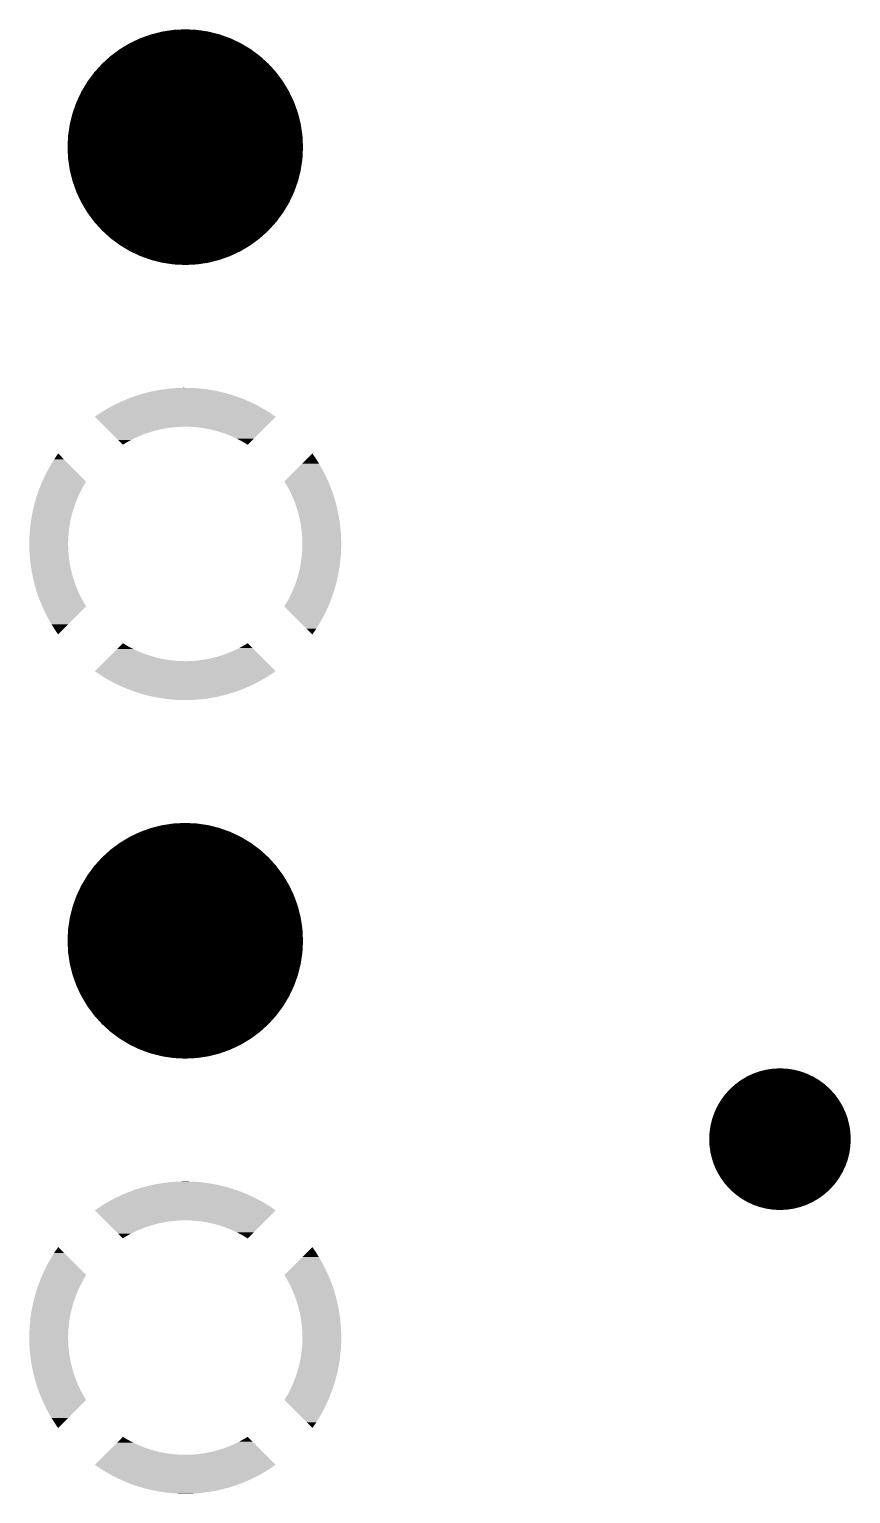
# Model space of a CAD drawing. Extents: x 295 to 953, y 10 to 290.
# Drawn here: x 563.86 to 569.12, y 170.93 to 180.31 of the extents above; entities that cross this region are included whole.
import ezdxf

# ---------------------------------------------------------------- set-up
doc = ezdxf.new("R2010")
doc.units = 0
doc.header["$LTSCALE"] = 5
doc.header["$MEASUREMENT"] = 0
doc.layers.get('0').update_dxf_attribs({"linetype": 'CONTINUOUS', "lineweight": 25})

msp = doc.modelspace()

# ---------------------------------------------------------------- linework, layer by layer
for points, const_width in [([(564.4825, 179.5533, 1), (565.2369, 179.5533, 1)], 0.7544), ([(564.4825, 174.4733, 1), (565.2369, 174.4733, 1)], 0.7544), ([(568.443, 173.2033, 1), (568.8964, 173.2033, 1)], 0.4534)]:
    msp.add_lwpolyline(points, format="xyb", close=True, dxfattribs=dict(const_width=const_width))
for points in [[(564.7567, 178.0075), (564.7858, 178.0098), (564.9603, 178.0075), (564.9367, 178.0098)], [(564.7858, 178.0098), (564.8016, 178.0111), (564.9367, 178.0098), (564.9133, 178.0111)], [(564.8016, 178.0111), (564.8347, 178.0123), (564.9133, 178.0111), (564.8917, 178.0123)], [(564.8347, 178.0123), (564.8466, 178.0127), (564.8917, 178.0123), (564.8466, 178.0127)], [(564.4124, 177.9071), (564.4365, 177.9185), (565.3064, 177.9071), (565.2834, 177.9185)], [(564.4365, 177.9185), (564.4531, 177.9264), (565.2834, 177.9185), (565.2656, 177.9264)], [(564.4531, 177.9264), (564.4778, 177.9367), (565.2656, 177.9264), (565.2422, 177.9367)], [(564.4778, 177.9367), (564.4947, 177.9438), (565.2422, 177.9367), (565.224, 177.9438)], [(564.4947, 177.9438), (564.5199, 177.953), (565.224, 177.9438), (565.2002, 177.953)], [(564.5199, 177.953), (564.537, 177.9593), (565.2002, 177.953), (565.1816, 177.9593)], [(564.537, 177.9593), (564.5627, 177.9674), (565.1816, 177.9593), (565.1575, 177.9674)], [(564.5627, 177.9674), (564.58, 177.9729), (565.1575, 177.9674), (565.1385, 177.9729)], [(564.58, 177.9729), (564.6062, 177.9799), (565.1385, 177.9729), (565.1142, 177.9799)], [(564.6062, 177.9799), (564.6235, 177.9845), (565.1142, 177.9799), (565.0948, 177.9845)], [(564.6235, 177.9845), (564.6502, 177.9903), (565.0948, 177.9845), (565.0703, 177.9903)], [(564.6502, 177.9903), (564.6675, 177.9941), (565.0703, 177.9903), (565.0505, 177.9941)], [(564.6675, 177.9941), (564.6947, 177.9988), (565.0505, 177.9941), (565.0261, 177.9988)], [(564.6947, 177.9988), (564.7119, 178.0018), (565.0261, 177.9988), (565.0057, 178.0018)], [(564.7119, 178.0018), (564.7399, 178.0053), (565.0057, 178.0018), (564.9815, 178.0053)], [(564.7399, 178.0053), (564.7567, 178.0075), (564.9815, 178.0053), (564.9603, 178.0075)], [(564.2805, 177.8278), (564.2959, 177.8386), (565.4389, 177.8278), (565.423, 177.8386)], [(564.3445, 177.7638), (564.2805, 177.8278), (565.3749, 177.7638), (565.4389, 177.8278)], [(564.2959, 177.8386), (564.3182, 177.8531), (565.423, 177.8386), (565.4016, 177.8531)], [(564.3182, 177.8531), (564.3337, 177.8632), (565.4016, 177.8531), (565.3852, 177.8632)], [(564.3337, 177.8632), (564.3566, 177.8767), (565.3852, 177.8632), (565.3632, 177.8767)], [(564.3566, 177.8767), (564.3726, 177.886), (565.3632, 177.8767), (565.3463, 177.886)], [(564.3726, 177.886), (564.3961, 177.8985), (565.3463, 177.886), (565.3238, 177.8985)], [(564.3961, 177.8985), (564.4124, 177.9071), (565.3238, 177.8985), (565.3064, 177.9071)], [(564.3459, 177.7624), (564.3445, 177.7638), (564.8128, 177.7624), (564.8518, 177.7638)], [(564.3493, 177.759), (564.3459, 177.7624), (564.7739, 177.759), (564.8128, 177.7624)], [(564.3548, 177.7535), (564.3493, 177.759), (564.7352, 177.7535), (564.7739, 177.759)], [(564.3623, 177.746), (564.3548, 177.7535), (564.6969, 177.746), (564.7352, 177.7535)], [(564.3717, 177.7365), (564.3623, 177.746), (564.659, 177.7365), (564.6969, 177.746)], [(564.3831, 177.7251), (564.3717, 177.7365), (564.6217, 177.7251), (564.659, 177.7365)], [(564.8909, 177.7632), (564.8518, 177.7638), (565.3743, 177.7632), (565.3749, 177.7638)], [(564.9298, 177.7606), (564.8909, 177.7632), (565.3717, 177.7606), (565.3743, 177.7632)], [(564.9686, 177.7559), (564.9298, 177.7606), (565.367, 177.7559), (565.3717, 177.7606)], [(565.0071, 177.7493), (564.9686, 177.7559), (565.3604, 177.7493), (565.367, 177.7559)], [(565.0452, 177.7406), (565.0071, 177.7493), (565.3517, 177.7406), (565.3604, 177.7493)], [(565.0827, 177.73), (565.0452, 177.7406), (565.3411, 177.73), (565.3517, 177.7406)], [(565.1197, 177.7174), (565.0827, 177.73), (565.3285, 177.7174), (565.3411, 177.73)], [(564.3965, 177.7118), (564.3831, 177.7251), (564.585, 177.7118), (564.6217, 177.7251)], [(564.4117, 177.6966), (564.3965, 177.7118), (564.549, 177.6966), (564.585, 177.7118)], [(564.4288, 177.6795), (564.4117, 177.6966), (564.5139, 177.6795), (564.549, 177.6966)], [(564.4477, 177.6606), (564.4288, 177.6795), (564.4797, 177.6606), (564.5139, 177.6795)], [(564.4598, 177.6485), (564.4477, 177.6606), (564.4598, 177.6485), (564.4797, 177.6606)], [(565.156, 177.7029), (565.1197, 177.7174), (565.314, 177.7029), (565.3285, 177.7174)], [(565.1914, 177.6866), (565.156, 177.7029), (565.2977, 177.6866), (565.314, 177.7029)], [(565.226, 177.6684), (565.1914, 177.6866), (565.2795, 177.6684), (565.2977, 177.6866)], [(565.2596, 177.6485), (565.226, 177.6684), (565.2596, 177.6485), (565.2795, 177.6684)], [(563.9963, 177.5168), (564.0199, 177.5552), (564.1209, 177.5168), (564.0825, 177.5552)], [(564.0199, 177.5552), (564.0452, 177.5925), (564.0825, 177.5552), (564.0452, 177.5925)], [(565.6098, 177.5281), (565.6479, 177.5662), (565.7164, 177.5281), (565.6923, 177.5662)], [(565.6479, 177.5662), (565.6742, 177.5925), (565.6923, 177.5662), (565.6742, 177.5925)], [(563.9545, 177.437), (563.9745, 177.4774), (564.2007, 177.437), (564.1603, 177.4774)], [(563.9745, 177.4774), (563.9963, 177.5168), (564.1603, 177.4774), (564.1209, 177.5168)], [(565.4949, 177.4132), (565.5305, 177.4489), (565.7756, 177.4132), (565.7593, 177.4489)], [(565.5305, 177.4489), (565.5706, 177.489), (565.7593, 177.4489), (565.7387, 177.489)], [(565.5706, 177.489), (565.6098, 177.5281), (565.7387, 177.489), (565.7164, 177.5281)], [(563.917, 177.345), (563.92, 177.3538), (564.1864, 177.345), (564.191, 177.3538)], [(563.92, 177.3538), (563.93, 177.3796), (564.191, 177.3538), (564.2046, 177.3796)], [(563.93, 177.3796), (563.9363, 177.3958), (564.2046, 177.3796), (564.2142, 177.3958)], [(563.9363, 177.3958), (563.944, 177.4132), (564.2142, 177.3958), (564.2245, 177.4132)], [(563.944, 177.4132), (563.9545, 177.437), (564.2245, 177.4132), (564.2007, 177.437)], [(565.4981, 177.4079), (565.4949, 177.4132), (565.778, 177.4079), (565.7756, 177.4132)], [(565.5109, 177.3865), (565.4981, 177.4079), (565.7866, 177.3865), (565.778, 177.4079)], [(565.5219, 177.3661), (565.5109, 177.3865), (565.7949, 177.3661), (565.7866, 177.3865)], [(565.5295, 177.3521), (565.5219, 177.3661), (565.7998, 177.3521), (565.7949, 177.3661)], [(565.543, 177.3236), (565.5295, 177.3521), (565.8098, 177.3236), (565.7998, 177.3521)], [(563.8856, 177.2363), (563.8931, 177.2678), (564.143, 177.2363), (564.1537, 177.2678)], [(563.8931, 177.2678), (563.8947, 177.2733), (564.1537, 177.2678), (564.1556, 177.2733)], [(563.8947, 177.2733), (563.9052, 177.3096), (564.1556, 177.2733), (564.1701, 177.3096)], [(563.9052, 177.3096), (563.9056, 177.3111), (564.1701, 177.3096), (564.1708, 177.3111)], [(563.9056, 177.3111), (563.917, 177.345), (564.1708, 177.3111), (564.1864, 177.345)], [(565.5462, 177.3168), (565.543, 177.3236), (565.8119, 177.3168), (565.8098, 177.3236)], [(565.561, 177.2807), (565.5462, 177.3168), (565.8228, 177.2807), (565.8119, 177.3168)], [(565.5611, 177.2804), (565.561, 177.2807), (565.8228, 177.2804), (565.8228, 177.2807)], [(565.574, 177.2438), (565.5611, 177.2804), (565.8321, 177.2438), (565.8228, 177.2804)], [(563.8714, 177.1607), (563.8742, 177.1797), (564.1237, 177.1607), (564.1281, 177.1797)], [(563.8742, 177.1797), (563.8778, 177.1988), (564.1281, 177.1797), (564.1324, 177.1988)], [(563.8778, 177.1988), (563.8827, 177.224), (564.1324, 177.1988), (564.1395, 177.224)], [(563.8827, 177.224), (563.8856, 177.2363), (564.1395, 177.224), (564.143, 177.2363)], [(565.5761, 177.2367), (565.574, 177.2438), (565.8339, 177.2367), (565.8321, 177.2438)], [(565.585, 177.2064), (565.5761, 177.2367), (565.8401, 177.2064), (565.8339, 177.2367)], [(565.5883, 177.1926), (565.585, 177.2064), (565.843, 177.1926), (565.8401, 177.2064)], [(565.5941, 177.1684), (565.5883, 177.1926), (565.8468, 177.1684), (565.843, 177.1926)], [(565.5978, 177.1481), (565.5941, 177.1684), (565.8501, 177.1481), (565.8468, 177.1684)], [(563.8607, 177.0453), (563.8628, 177.0834), (564.1098, 177.0453), (564.1124, 177.0834)], [(563.8628, 177.0834), (563.8632, 177.0903), (564.1124, 177.0834), (564.1132, 177.0903)], [(563.8632, 177.0903), (563.8664, 177.1222), (564.1132, 177.0903), (564.1171, 177.1222)], [(563.8664, 177.1222), (563.8677, 177.1351), (564.1171, 177.1222), (564.1193, 177.1351)], [(563.8677, 177.1351), (563.8714, 177.1607), (564.1193, 177.1351), (564.1237, 177.1607)], [(565.6011, 177.13), (565.5978, 177.1481), (565.8521, 177.13), (565.8501, 177.1481)], [(565.6046, 177.1033), (565.6011, 177.13), (565.8551, 177.1033), (565.8521, 177.13)], [(565.6062, 177.0913), (565.6046, 177.1033), (565.8559, 177.0913), (565.8551, 177.1033)], [(565.6088, 177.0584), (565.6062, 177.0913), (565.8582, 177.0584), (565.8559, 177.0913)], [(563.8602, 177.0133), (563.8607, 177.0445), (564.1091, 177.0133), (564.1098, 177.0445)], [(563.8611, 176.9743), (563.8602, 177.0133), (564.1101, 176.9743), (564.1091, 177.0133)], [(563.8607, 177.0445), (563.8607, 177.0453), (564.1098, 177.0445), (564.1098, 177.0453)], [(565.607, 176.9432), (565.6096, 176.9813), (565.8566, 176.9432), (565.8587, 176.9813)], [(565.6092, 177.0523), (565.6088, 177.0584), (565.8583, 177.0523), (565.8582, 177.0584)], [(565.6103, 177.0133), (565.6092, 177.0523), (565.8592, 177.0133), (565.8583, 177.0523)], [(565.6096, 176.9821), (565.6103, 177.0133), (565.8587, 176.9821), (565.8592, 177.0133)], [(565.6096, 176.9813), (565.6096, 176.9821), (565.8587, 176.9813), (565.8587, 176.9821)], [(563.8612, 176.9683), (563.8611, 176.9743), (564.1106, 176.9683), (564.1101, 176.9743)], [(563.8635, 176.9353), (563.8612, 176.9683), (564.1132, 176.9353), (564.1106, 176.9683)], [(563.8643, 176.9233), (563.8635, 176.9353), (564.1148, 176.9233), (564.1132, 176.9353)], [(563.8673, 176.8966), (563.8643, 176.9233), (564.1183, 176.8966), (564.1148, 176.9233)], [(563.8693, 176.8785), (563.8673, 176.8966), (564.1216, 176.8785), (564.1183, 176.8966)], [(565.5956, 176.8659), (565.6001, 176.8915), (565.848, 176.8659), (565.8517, 176.8915)], [(565.6001, 176.8915), (565.6023, 176.9044), (565.8517, 176.8915), (565.853, 176.9044)], [(565.6023, 176.9044), (565.6062, 176.9363), (565.853, 176.9044), (565.8562, 176.9363)], [(565.6062, 176.9363), (565.607, 176.9432), (565.8562, 176.9363), (565.8566, 176.9432)], [(563.8726, 176.8582), (563.8693, 176.8785), (564.1253, 176.8582), (564.1216, 176.8785)], [(563.8764, 176.834), (563.8726, 176.8582), (564.1311, 176.834), (564.1253, 176.8582)], [(563.8793, 176.8202), (563.8764, 176.834), (564.1344, 176.8202), (564.1311, 176.834)], [(563.8855, 176.7899), (563.8793, 176.8202), (564.1433, 176.7899), (564.1344, 176.8202)], [(563.8873, 176.7828), (563.8855, 176.7899), (564.1454, 176.7828), (564.1433, 176.7899)], [(565.5657, 176.7588), (565.5764, 176.7903), (565.8262, 176.7588), (565.8338, 176.7903)], [(565.5764, 176.7903), (565.5799, 176.8026), (565.8338, 176.7903), (565.8367, 176.8026)], [(565.5799, 176.8026), (565.587, 176.8278), (565.8367, 176.8026), (565.8416, 176.8278)], [(565.587, 176.8278), (565.5913, 176.8469), (565.8416, 176.8278), (565.8452, 176.8469)], [(565.5913, 176.8469), (565.5956, 176.8659), (565.8452, 176.8469), (565.848, 176.8659)], [(563.8966, 176.7462), (563.8873, 176.7828), (564.1583, 176.7462), (564.1454, 176.7828)], [(563.8966, 176.7459), (563.8966, 176.7462), (564.1584, 176.7459), (564.1583, 176.7462)], [(563.9075, 176.7098), (563.8966, 176.7459), (564.1732, 176.7098), (564.1584, 176.7459)], [(563.9096, 176.703), (563.9075, 176.7098), (564.1764, 176.703), (564.1732, 176.7098)], [(563.9196, 176.6745), (563.9096, 176.703), (564.1899, 176.6745), (564.1764, 176.703)], [(565.533, 176.6816), (565.5486, 176.7155), (565.8023, 176.6816), (565.8138, 176.7155)], [(565.5486, 176.7155), (565.5493, 176.717), (565.8138, 176.7155), (565.8142, 176.717)], [(565.5493, 176.717), (565.5638, 176.7533), (565.8142, 176.717), (565.8247, 176.7533)], [(565.5638, 176.7533), (565.5657, 176.7588), (565.8247, 176.7533), (565.8262, 176.7588)], [(563.9245, 176.6605), (563.9196, 176.6745), (564.1975, 176.6605), (564.1899, 176.6745)], [(563.9328, 176.6401), (563.9245, 176.6605), (564.2085, 176.6401), (564.1975, 176.6605)], [(563.9414, 176.6187), (563.9328, 176.6401), (564.2213, 176.6187), (564.2085, 176.6401)], [(563.9438, 176.6134), (563.9414, 176.6187), (564.2245, 176.6134), (564.2213, 176.6187)], [(563.9601, 176.5777), (563.9438, 176.6134), (564.1889, 176.5777), (564.2245, 176.6134)], [(565.4949, 176.6134), (565.5052, 176.6308), (565.7754, 176.6134), (565.7831, 176.6308)], [(565.5187, 176.5896), (565.4949, 176.6134), (565.7649, 176.5896), (565.7754, 176.6134)], [(565.5052, 176.6308), (565.5148, 176.647), (565.7831, 176.6308), (565.7894, 176.647)], [(565.5148, 176.647), (565.5284, 176.6728), (565.7894, 176.647), (565.7994, 176.6728)], [(565.5284, 176.6728), (565.533, 176.6816), (565.7994, 176.6728), (565.8023, 176.6816)], [(563.9806, 176.5376), (563.9601, 176.5777), (564.1488, 176.5376), (564.1889, 176.5777)], [(564.003, 176.4985), (563.9806, 176.5376), (564.1096, 176.4985), (564.1488, 176.5376)], [(565.5591, 176.5492), (565.5187, 176.5896), (565.7449, 176.5492), (565.7649, 176.5896)], [(565.5985, 176.5098), (565.5591, 176.5492), (565.7231, 176.5098), (565.7449, 176.5492)], [(565.6369, 176.4714), (565.5985, 176.5098), (565.6995, 176.4714), (565.7231, 176.5098)], [(564.0271, 176.4604), (564.003, 176.4985), (564.0715, 176.4604), (564.1096, 176.4985)], [(564.0452, 176.4341), (564.0271, 176.4604), (564.0452, 176.4341), (564.0715, 176.4604)], [(565.6742, 176.4341), (565.6369, 176.4714), (565.6742, 176.4341), (565.6995, 176.4714)], [(564.3909, 176.3092), (564.4054, 176.3237), (564.5997, 176.3092), (564.5634, 176.3237)], [(564.4054, 176.3237), (564.4217, 176.34), (564.5634, 176.3237), (564.5279, 176.34)], [(564.4217, 176.34), (564.4399, 176.3582), (564.5279, 176.34), (564.4934, 176.3582)], [(564.4399, 176.3582), (564.4598, 176.3781), (564.4934, 176.3582), (564.4598, 176.3781)], [(565.1344, 176.3148), (565.1704, 176.33), (565.3229, 176.3148), (565.3077, 176.33)], [(565.1704, 176.33), (565.2055, 176.3471), (565.3077, 176.33), (565.2906, 176.3471)], [(565.2055, 176.3471), (565.2397, 176.366), (565.2906, 176.3471), (565.2717, 176.366)], [(565.2397, 176.366), (565.2596, 176.3781), (565.2717, 176.366), (565.2596, 176.3781)], [(564.2804, 176.1988), (564.3444, 176.2628), (565.4389, 176.1988), (565.3749, 176.2628)], [(564.3444, 176.2628), (564.3451, 176.2634), (564.8676, 176.2628), (564.8285, 176.2634)], [(564.3451, 176.2634), (564.3477, 176.266), (564.8285, 176.2634), (564.7896, 176.266)], [(564.3477, 176.266), (564.3524, 176.2707), (564.7896, 176.266), (564.7508, 176.2707)], [(564.3524, 176.2707), (564.359, 176.2773), (564.7508, 176.2707), (564.7123, 176.2773)], [(564.359, 176.2773), (564.3677, 176.286), (564.7123, 176.2773), (564.6742, 176.286)], [(564.3677, 176.286), (564.3783, 176.2966), (564.6742, 176.286), (564.6367, 176.2966)], [(564.3783, 176.2966), (564.3909, 176.3092), (564.6367, 176.2966), (564.5997, 176.3092)], [(564.8676, 176.2628), (564.9066, 176.2642), (565.3749, 176.2628), (565.3735, 176.2642)], [(564.9066, 176.2642), (564.9455, 176.2677), (565.3735, 176.2642), (565.3701, 176.2677)], [(564.9455, 176.2677), (564.9841, 176.2731), (565.3701, 176.2677), (565.3646, 176.2731)], [(564.9841, 176.2731), (565.0225, 176.2806), (565.3646, 176.2731), (565.3571, 176.2806)], [(565.0225, 176.2806), (565.0604, 176.2901), (565.3571, 176.2806), (565.3477, 176.2901)], [(565.0604, 176.2901), (565.0977, 176.3015), (565.3477, 176.2901), (565.3362, 176.3015)], [(565.0977, 176.3015), (565.1344, 176.3148), (565.3362, 176.3015), (565.3229, 176.3148)], [(564.2964, 176.188), (564.2804, 176.1988), (565.4234, 176.188), (565.4389, 176.1988)], [(564.3178, 176.1735), (564.2964, 176.188), (565.4012, 176.1735), (565.4234, 176.188)], [(564.3342, 176.1634), (564.3178, 176.1735), (565.3857, 176.1634), (565.4012, 176.1735)], [(564.3562, 176.1499), (564.3342, 176.1634), (565.3627, 176.1499), (565.3857, 176.1634)], [(564.3731, 176.1406), (564.3562, 176.1499), (565.3468, 176.1406), (565.3627, 176.1499)], [(564.3956, 176.1281), (564.3731, 176.1406), (565.3233, 176.1281), (565.3468, 176.1406)], [(564.413, 176.1195), (564.3956, 176.1281), (565.307, 176.1195), (565.3233, 176.1281)], [(564.436, 176.1081), (564.413, 176.1195), (565.2829, 176.1081), (565.307, 176.1195)], [(564.4538, 176.1002), (564.436, 176.1081), (565.2663, 176.1002), (565.2829, 176.1081)], [(564.4772, 176.0899), (564.4538, 176.1002), (565.2416, 176.0899), (565.2663, 176.1002)], [(564.4954, 176.0828), (564.4772, 176.0899), (565.2247, 176.0828), (565.2416, 176.0899)], [(564.5192, 176.0736), (564.4954, 176.0828), (565.1995, 176.0736), (565.2247, 176.0828)], [(564.5378, 176.0673), (564.5192, 176.0736), (565.1824, 176.0673), (565.1995, 176.0736)], [(564.5619, 176.0592), (564.5378, 176.0673), (565.1567, 176.0592), (565.1824, 176.0673)], [(564.5809, 176.0537), (564.5619, 176.0592), (565.1394, 176.0537), (565.1567, 176.0592)], [(564.6052, 176.0468), (564.5809, 176.0537), (565.1132, 176.0468), (565.1394, 176.0537)], [(564.6246, 176.0421), (564.6052, 176.0468), (565.0959, 176.0421), (565.1132, 176.0468)], [(564.649, 176.0363), (564.6246, 176.0421), (565.0692, 176.0363), (565.0959, 176.0421)], [(564.6689, 176.0325), (564.649, 176.0363), (565.0518, 176.0325), (565.0692, 176.0363)], [(564.6933, 176.0278), (564.6689, 176.0325), (565.0246, 176.0278), (565.0518, 176.0325)], [(564.7137, 176.0248), (564.6933, 176.0278), (565.0074, 176.0248), (565.0246, 176.0278)], [(564.7379, 176.0213), (564.7137, 176.0248), (564.9795, 176.0213), (565.0074, 176.0248)], [(564.7591, 176.0191), (564.7379, 176.0213), (564.9627, 176.0191), (564.9795, 176.0213)], [(564.7827, 176.0168), (564.7591, 176.0191), (564.9336, 176.0168), (564.9627, 176.0191)], [(564.8061, 176.0155), (564.7827, 176.0168), (564.9178, 176.0155), (564.9336, 176.0168)], [(564.8277, 176.0143), (564.8061, 176.0155), (564.8847, 176.0143), (564.9178, 176.0155)], [(564.8728, 176.0139), (564.8277, 176.0143), (564.8728, 176.0139), (564.8847, 176.0143)], [(564.4531, 172.8464), (564.4778, 172.8567), (565.2656, 172.8464), (565.2422, 172.8567)], [(564.4778, 172.8567), (564.4947, 172.8638), (565.2422, 172.8567), (565.224, 172.8638)], [(564.4947, 172.8638), (564.5199, 172.873), (565.224, 172.8638), (565.2002, 172.873)], [(564.5199, 172.873), (564.537, 172.8793), (565.2002, 172.873), (565.1816, 172.8793)], [(564.537, 172.8793), (564.5627, 172.8874), (565.1816, 172.8793), (565.1575, 172.8874)], [(564.5627, 172.8874), (564.58, 172.8929), (565.1575, 172.8874), (565.1385, 172.8929)], [(564.58, 172.8929), (564.6062, 172.8999), (565.1385, 172.8929), (565.1142, 172.8999)], [(564.6062, 172.8999), (564.6235, 172.9045), (565.1142, 172.8999), (565.0948, 172.9045)], [(564.6235, 172.9045), (564.6502, 172.9103), (565.0948, 172.9045), (565.0703, 172.9103)], [(564.6502, 172.9103), (564.6675, 172.9141), (565.0703, 172.9103), (565.0505, 172.9141)], [(564.6675, 172.9141), (564.6947, 172.9188), (565.0505, 172.9141), (565.0261, 172.9188)], [(564.6947, 172.9188), (564.7119, 172.9218), (565.0261, 172.9188), (565.0057, 172.9218)], [(564.7119, 172.9218), (564.7399, 172.9253), (565.0057, 172.9218), (564.9815, 172.9253)], [(564.7399, 172.9253), (564.7567, 172.9275), (564.9815, 172.9253), (564.9603, 172.9275)], [(564.7567, 172.9275), (564.7858, 172.9298), (564.9603, 172.9275), (564.9367, 172.9298)], [(564.7858, 172.9298), (564.8016, 172.9311), (564.9367, 172.9298), (564.9133, 172.9311)], [(564.8016, 172.9311), (564.8347, 172.9323), (564.9133, 172.9311), (564.8917, 172.9323)], [(564.8347, 172.9323), (564.8466, 172.9327), (564.8917, 172.9323), (564.8466, 172.9327)], [(564.2959, 172.7586), (564.3182, 172.7731), (565.423, 172.7586), (565.4016, 172.7731)], [(564.3182, 172.7731), (564.3337, 172.7832), (565.4016, 172.7731), (565.3852, 172.7832)], [(564.3337, 172.7832), (564.3566, 172.7967), (565.3852, 172.7832), (565.3632, 172.7967)], [(564.3566, 172.7967), (564.3726, 172.806), (565.3632, 172.7967), (565.3463, 172.806)], [(564.3726, 172.806), (564.3961, 172.8185), (565.3463, 172.806), (565.3238, 172.8185)], [(564.3961, 172.8185), (564.4124, 172.8271), (565.3238, 172.8185), (565.3064, 172.8271)], [(564.4124, 172.8271), (564.4365, 172.8385), (565.3064, 172.8271), (565.2834, 172.8385)], [(564.4365, 172.8385), (564.4531, 172.8464), (565.2834, 172.8385), (565.2656, 172.8464)], [(564.2805, 172.7478), (564.2959, 172.7586), (565.4389, 172.7478), (565.423, 172.7586)], [(564.3445, 172.6838), (564.2805, 172.7478), (565.3749, 172.6838), (565.4389, 172.7478)], [(564.3459, 172.6824), (564.3445, 172.6838), (564.8128, 172.6824), (564.8518, 172.6838)], [(564.3493, 172.679), (564.3459, 172.6824), (564.7739, 172.679), (564.8128, 172.6824)], [(564.3548, 172.6735), (564.3493, 172.679), (564.7352, 172.6735), (564.7739, 172.679)], [(564.3623, 172.666), (564.3548, 172.6735), (564.6969, 172.666), (564.7352, 172.6735)], [(564.3717, 172.6565), (564.3623, 172.666), (564.659, 172.6565), (564.6969, 172.666)], [(564.8909, 172.6832), (564.8518, 172.6838), (565.3743, 172.6832), (565.3749, 172.6838)], [(564.9298, 172.6806), (564.8909, 172.6832), (565.3717, 172.6806), (565.3743, 172.6832)], [(564.9686, 172.6759), (564.9298, 172.6806), (565.367, 172.6759), (565.3717, 172.6806)], [(565.0071, 172.6693), (564.9686, 172.6759), (565.3604, 172.6693), (565.367, 172.6759)], [(565.0452, 172.6606), (565.0071, 172.6693), (565.3517, 172.6606), (565.3604, 172.6693)], [(564.3831, 172.6451), (564.3717, 172.6565), (564.6217, 172.6451), (564.659, 172.6565)], [(564.3965, 172.6318), (564.3831, 172.6451), (564.585, 172.6318), (564.6217, 172.6451)], [(564.4117, 172.6166), (564.3965, 172.6318), (564.549, 172.6166), (564.585, 172.6318)], [(564.4288, 172.5995), (564.4117, 172.6166), (564.5139, 172.5995), (564.549, 172.6166)], [(564.4477, 172.5806), (564.4288, 172.5995), (564.4797, 172.5806), (564.5139, 172.5995)], [(564.4598, 172.5685), (564.4477, 172.5806), (564.4598, 172.5685), (564.4797, 172.5806)], [(565.0827, 172.65), (565.0452, 172.6606), (565.3411, 172.65), (565.3517, 172.6606)], [(565.1197, 172.6374), (565.0827, 172.65), (565.3285, 172.6374), (565.3411, 172.65)], [(565.156, 172.6229), (565.1197, 172.6374), (565.314, 172.6229), (565.3285, 172.6374)], [(565.1914, 172.6066), (565.156, 172.6229), (565.2977, 172.6066), (565.314, 172.6229)], [(565.226, 172.5884), (565.1914, 172.6066), (565.2795, 172.5884), (565.2977, 172.6066)], [(565.2596, 172.5685), (565.226, 172.5884), (565.2596, 172.5685), (565.2795, 172.5884)], [(564.0199, 172.4752), (564.0452, 172.5125), (564.0825, 172.4752), (564.0452, 172.5125)], [(565.6098, 172.4481), (565.6479, 172.4862), (565.7164, 172.4481), (565.6923, 172.4862)], [(565.6479, 172.4862), (565.6742, 172.5125), (565.6923, 172.4862), (565.6742, 172.5125)], [(563.9545, 172.357), (563.9745, 172.3974), (564.2007, 172.357), (564.1603, 172.3974)], [(563.9745, 172.3974), (563.9963, 172.4368), (564.1603, 172.3974), (564.1209, 172.4368)], [(563.9963, 172.4368), (564.0199, 172.4752), (564.1209, 172.4368), (564.0825, 172.4752)], [(565.5305, 172.3689), (565.5706, 172.409), (565.7593, 172.3689), (565.7387, 172.409)], [(565.5706, 172.409), (565.6098, 172.4481), (565.7387, 172.409), (565.7164, 172.4481)], [(563.92, 172.2738), (563.93, 172.2996), (564.191, 172.2738), (564.2046, 172.2996)], [(563.93, 172.2996), (563.9363, 172.3158), (564.2046, 172.2996), (564.2142, 172.3158)], [(563.9363, 172.3158), (563.944, 172.3332), (564.2142, 172.3158), (564.2245, 172.3332)], [(563.944, 172.3332), (563.9545, 172.357), (564.2245, 172.3332), (564.2007, 172.357)], [(565.4949, 172.3332), (565.5305, 172.3689), (565.7756, 172.3332), (565.7593, 172.3689)], [(565.4981, 172.3279), (565.4949, 172.3332), (565.778, 172.3279), (565.7756, 172.3332)], [(565.5109, 172.3065), (565.4981, 172.3279), (565.7866, 172.3065), (565.778, 172.3279)], [(565.5219, 172.2861), (565.5109, 172.3065), (565.7949, 172.2861), (565.7866, 172.3065)], [(563.8947, 172.1933), (563.9052, 172.2296), (564.1556, 172.1933), (564.1701, 172.2296)], [(563.9052, 172.2296), (563.9056, 172.2311), (564.1701, 172.2296), (564.1708, 172.2311)], [(563.9056, 172.2311), (563.917, 172.265), (564.1708, 172.2311), (564.1864, 172.265)], [(563.917, 172.265), (563.92, 172.2738), (564.1864, 172.265), (564.191, 172.2738)], [(565.5295, 172.2721), (565.5219, 172.2861), (565.7998, 172.2721), (565.7949, 172.2861)], [(565.543, 172.2436), (565.5295, 172.2721), (565.8098, 172.2436), (565.7998, 172.2721)], [(565.5462, 172.2368), (565.543, 172.2436), (565.8119, 172.2368), (565.8098, 172.2436)], [(565.561, 172.2007), (565.5462, 172.2368), (565.8228, 172.2007), (565.8119, 172.2368)], [(565.5611, 172.2004), (565.561, 172.2007), (565.8228, 172.2004), (565.8228, 172.2007)], [(565.574, 172.1638), (565.5611, 172.2004), (565.8321, 172.1638), (565.8228, 172.2004)], [(563.8742, 172.0997), (563.8778, 172.1188), (564.1281, 172.0997), (564.1324, 172.1188)], [(563.8778, 172.1188), (563.8827, 172.144), (564.1324, 172.1188), (564.1395, 172.144)], [(563.8827, 172.144), (563.8856, 172.1563), (564.1395, 172.144), (564.143, 172.1563)], [(563.8856, 172.1563), (563.8931, 172.1878), (564.143, 172.1563), (564.1537, 172.1878)], [(563.8931, 172.1878), (563.8947, 172.1933), (564.1537, 172.1878), (564.1556, 172.1933)], [(565.5761, 172.1567), (565.574, 172.1638), (565.8339, 172.1567), (565.8321, 172.1638)], [(565.585, 172.1264), (565.5761, 172.1567), (565.8401, 172.1264), (565.8339, 172.1567)], [(565.5883, 172.1126), (565.585, 172.1264), (565.843, 172.1126), (565.8401, 172.1264)], [(565.5941, 172.0884), (565.5883, 172.1126), (565.8468, 172.0884), (565.843, 172.1126)], [(563.8628, 172.0034), (563.8632, 172.0103), (564.1124, 172.0034), (564.1132, 172.0103)], [(563.8632, 172.0103), (563.8664, 172.0422), (564.1132, 172.0103), (564.1171, 172.0422)], [(563.8664, 172.0422), (563.8677, 172.0551), (564.1171, 172.0422), (564.1193, 172.0551)], [(563.8677, 172.0551), (563.8714, 172.0807), (564.1193, 172.0551), (564.1237, 172.0807)], [(563.8714, 172.0807), (563.8742, 172.0997), (564.1237, 172.0807), (564.1281, 172.0997)], [(565.5978, 172.0681), (565.5941, 172.0884), (565.8501, 172.0681), (565.8468, 172.0884)], [(565.6011, 172.05), (565.5978, 172.0681), (565.8521, 172.05), (565.8501, 172.0681)], [(565.6046, 172.0233), (565.6011, 172.05), (565.8551, 172.0233), (565.8521, 172.05)], [(565.6062, 172.0113), (565.6046, 172.0233), (565.8559, 172.0113), (565.8551, 172.0233)], [(565.6088, 171.9784), (565.6062, 172.0113), (565.8582, 171.9784), (565.8559, 172.0113)], [(563.8602, 171.9333), (563.8607, 171.9645), (564.1091, 171.9333), (564.1098, 171.9645)], [(563.8611, 171.8943), (563.8602, 171.9333), (564.1101, 171.8943), (564.1091, 171.9333)], [(563.8607, 171.9653), (563.8628, 172.0034), (564.1098, 171.9653), (564.1124, 172.0034)], [(563.8607, 171.9645), (563.8607, 171.9653), (564.1098, 171.9645), (564.1098, 171.9653)], [(565.6092, 171.9723), (565.6088, 171.9784), (565.8583, 171.9723), (565.8582, 171.9784)], [(565.6103, 171.9333), (565.6092, 171.9723), (565.8592, 171.9333), (565.8583, 171.9723)], [(565.6096, 171.9021), (565.6103, 171.9333), (565.8587, 171.9021), (565.8592, 171.9333)], [(563.8612, 171.8883), (563.8611, 171.8943), (564.1106, 171.8883), (564.1101, 171.8943)], [(563.8635, 171.8553), (563.8612, 171.8883), (564.1132, 171.8553), (564.1106, 171.8883)], [(563.8643, 171.8433), (563.8635, 171.8553), (564.1148, 171.8433), (564.1132, 171.8553)], [(563.8673, 171.8166), (563.8643, 171.8433), (564.1183, 171.8166), (564.1148, 171.8433)], [(565.6001, 171.8115), (565.6023, 171.8244), (565.8517, 171.8115), (565.853, 171.8244)], [(565.6023, 171.8244), (565.6062, 171.8563), (565.853, 171.8244), (565.8562, 171.8563)], [(565.6062, 171.8563), (565.607, 171.8632), (565.8562, 171.8563), (565.8566, 171.8632)], [(565.607, 171.8632), (565.6096, 171.9013), (565.8566, 171.8632), (565.8587, 171.9013)], [(565.6096, 171.9013), (565.6096, 171.9021), (565.8587, 171.9013), (565.8587, 171.9021)], [(563.8693, 171.7985), (563.8673, 171.8166), (564.1216, 171.7985), (564.1183, 171.8166)], [(563.8726, 171.7782), (563.8693, 171.7985), (564.1253, 171.7782), (564.1216, 171.7985)], [(563.8764, 171.754), (563.8726, 171.7782), (564.1311, 171.754), (564.1253, 171.7782)], [(563.8793, 171.7402), (563.8764, 171.754), (564.1344, 171.7402), (564.1311, 171.754)], [(563.8855, 171.7099), (563.8793, 171.7402), (564.1433, 171.7099), (564.1344, 171.7402)], [(565.5799, 171.7226), (565.587, 171.7478), (565.8367, 171.7226), (565.8416, 171.7478)], [(565.587, 171.7478), (565.5913, 171.7669), (565.8416, 171.7478), (565.8452, 171.7669)], [(565.5913, 171.7669), (565.5956, 171.7859), (565.8452, 171.7669), (565.848, 171.7859)], [(565.5956, 171.7859), (565.6001, 171.8115), (565.848, 171.7859), (565.8517, 171.8115)], [(563.8873, 171.7028), (563.8855, 171.7099), (564.1454, 171.7028), (564.1433, 171.7099)], [(563.8966, 171.6662), (563.8873, 171.7028), (564.1583, 171.6662), (564.1454, 171.7028)], [(563.8966, 171.6659), (563.8966, 171.6662), (564.1584, 171.6659), (564.1583, 171.6662)], [(563.9075, 171.6298), (563.8966, 171.6659), (564.1732, 171.6298), (564.1584, 171.6659)], [(565.533, 171.6016), (565.5486, 171.6355), (565.8023, 171.6016), (565.8138, 171.6355)], [(565.5486, 171.6355), (565.5493, 171.637), (565.8138, 171.6355), (565.8142, 171.637)], [(565.5493, 171.637), (565.5638, 171.6733), (565.8142, 171.637), (565.8247, 171.6733)], [(565.5638, 171.6733), (565.5657, 171.6788), (565.8247, 171.6733), (565.8262, 171.6788)], [(565.5657, 171.6788), (565.5764, 171.7103), (565.8262, 171.6788), (565.8338, 171.7103)], [(565.5764, 171.7103), (565.5799, 171.7226), (565.8338, 171.7103), (565.8367, 171.7226)], [(563.9096, 171.623), (563.9075, 171.6298), (564.1764, 171.623), (564.1732, 171.6298)], [(563.9196, 171.5945), (563.9096, 171.623), (564.1899, 171.5945), (564.1764, 171.623)], [(563.9245, 171.5805), (563.9196, 171.5945), (564.1975, 171.5805), (564.1899, 171.5945)], [(563.9328, 171.5601), (563.9245, 171.5805), (564.2085, 171.5601), (564.1975, 171.5805)], [(563.9414, 171.5387), (563.9328, 171.5601), (564.2213, 171.5387), (564.2085, 171.5601)], [(565.4949, 171.5334), (565.5052, 171.5508), (565.7754, 171.5334), (565.7831, 171.5508)], [(565.5052, 171.5508), (565.5148, 171.567), (565.7831, 171.5508), (565.7894, 171.567)], [(565.5148, 171.567), (565.5284, 171.5928), (565.7894, 171.567), (565.7994, 171.5928)], [(565.5284, 171.5928), (565.533, 171.6016), (565.7994, 171.5928), (565.8023, 171.6016)], [(563.9438, 171.5334), (563.9414, 171.5387), (564.2245, 171.5334), (564.2213, 171.5387)], [(563.9601, 171.4977), (563.9438, 171.5334), (564.1889, 171.4977), (564.2245, 171.5334)], [(563.9806, 171.4576), (563.9601, 171.4977), (564.1488, 171.4576), (564.1889, 171.4977)], [(564.003, 171.4185), (563.9806, 171.4576), (564.1096, 171.4185), (564.1488, 171.4576)], [(565.5187, 171.5096), (565.4949, 171.5334), (565.7649, 171.5096), (565.7754, 171.5334)], [(565.5591, 171.4692), (565.5187, 171.5096), (565.7449, 171.4692), (565.7649, 171.5096)], [(565.5985, 171.4298), (565.5591, 171.4692), (565.7231, 171.4298), (565.7449, 171.4692)], [(564.0271, 171.3804), (564.003, 171.4185), (564.0715, 171.3804), (564.1096, 171.4185)], [(564.0452, 171.3541), (564.0271, 171.3804), (564.0452, 171.3541), (564.0715, 171.3804)], [(565.6369, 171.3914), (565.5985, 171.4298), (565.6995, 171.3914), (565.7231, 171.4298)], [(565.6742, 171.3541), (565.6369, 171.3914), (565.6742, 171.3541), (565.6995, 171.3914)], [(564.4054, 171.2437), (564.4217, 171.26), (564.5634, 171.2437), (564.5279, 171.26)], [(564.4217, 171.26), (564.4399, 171.2782), (564.5279, 171.26), (564.4934, 171.2782)], [(564.4399, 171.2782), (564.4598, 171.2981), (564.4934, 171.2782), (564.4598, 171.2981)], [(565.1704, 171.25), (565.2055, 171.2671), (565.3077, 171.25), (565.2906, 171.2671)], [(565.2055, 171.2671), (565.2397, 171.286), (565.2906, 171.2671), (565.2717, 171.286)], [(565.2397, 171.286), (565.2596, 171.2981), (565.2717, 171.286), (565.2596, 171.2981)], [(564.2804, 171.1188), (564.3444, 171.1828), (565.4389, 171.1188), (565.3749, 171.1828)], [(564.3444, 171.1828), (564.3451, 171.1834), (564.8676, 171.1828), (564.8285, 171.1834)], [(564.3451, 171.1834), (564.3477, 171.186), (564.8285, 171.1834), (564.7896, 171.186)], [(564.3477, 171.186), (564.3524, 171.1907), (564.7896, 171.186), (564.7508, 171.1907)], [(564.3524, 171.1907), (564.359, 171.1973), (564.7508, 171.1907), (564.7123, 171.1973)], [(564.359, 171.1973), (564.3677, 171.206), (564.7123, 171.1973), (564.6742, 171.206)], [(564.3677, 171.206), (564.3783, 171.2166), (564.6742, 171.206), (564.6367, 171.2166)], [(564.3783, 171.2166), (564.3909, 171.2292), (564.6367, 171.2166), (564.5997, 171.2292)], [(564.3909, 171.2292), (564.4054, 171.2437), (564.5997, 171.2292), (564.5634, 171.2437)], [(564.8676, 171.1828), (564.9066, 171.1842), (565.3749, 171.1828), (565.3735, 171.1842)], [(564.9066, 171.1842), (564.9455, 171.1877), (565.3735, 171.1842), (565.3701, 171.1877)], [(564.9455, 171.1877), (564.9841, 171.1931), (565.3701, 171.1877), (565.3646, 171.1931)], [(564.9841, 171.1931), (565.0225, 171.2006), (565.3646, 171.1931), (565.3571, 171.2006)], [(565.0225, 171.2006), (565.0604, 171.2101), (565.3571, 171.2006), (565.3477, 171.2101)], [(565.0604, 171.2101), (565.0977, 171.2215), (565.3477, 171.2101), (565.3362, 171.2215)], [(565.0977, 171.2215), (565.1344, 171.2348), (565.3362, 171.2215), (565.3229, 171.2348)], [(565.1344, 171.2348), (565.1704, 171.25), (565.3229, 171.2348), (565.3077, 171.25)], [(564.2964, 171.108), (564.2804, 171.1188), (565.4234, 171.108), (565.4389, 171.1188)], [(564.3178, 171.0935), (564.2964, 171.108), (565.4012, 171.0935), (565.4234, 171.108)], [(564.3342, 171.0834), (564.3178, 171.0935), (565.3857, 171.0834), (565.4012, 171.0935)], [(564.3562, 171.0699), (564.3342, 171.0834), (565.3627, 171.0699), (565.3857, 171.0834)], [(564.3731, 171.0606), (564.3562, 171.0699), (565.3468, 171.0606), (565.3627, 171.0699)], [(564.3956, 171.0481), (564.3731, 171.0606), (565.3233, 171.0481), (565.3468, 171.0606)], [(564.413, 171.0395), (564.3956, 171.0481), (565.307, 171.0395), (565.3233, 171.0481)], [(564.436, 171.0281), (564.413, 171.0395), (565.2829, 171.0281), (565.307, 171.0395)], [(564.4538, 171.0202), (564.436, 171.0281), (565.2663, 171.0202), (565.2829, 171.0281)], [(564.4772, 171.0099), (564.4538, 171.0202), (565.2416, 171.0099), (565.2663, 171.0202)], [(564.4954, 171.0028), (564.4772, 171.0099), (565.2247, 171.0028), (565.2416, 171.0099)], [(564.5192, 170.9936), (564.4954, 171.0028), (565.1995, 170.9936), (565.2247, 171.0028)], [(564.5378, 170.9873), (564.5192, 170.9936), (565.1824, 170.9873), (565.1995, 170.9936)], [(564.5619, 170.9792), (564.5378, 170.9873), (565.1567, 170.9792), (565.1824, 170.9873)], [(564.5809, 170.9737), (564.5619, 170.9792), (565.1394, 170.9737), (565.1567, 170.9792)], [(564.6052, 170.9668), (564.5809, 170.9737), (565.1132, 170.9668), (565.1394, 170.9737)], [(564.6246, 170.9621), (564.6052, 170.9668), (565.0959, 170.9621), (565.1132, 170.9668)], [(564.649, 170.9563), (564.6246, 170.9621), (565.0692, 170.9563), (565.0959, 170.9621)], [(564.6689, 170.9525), (564.649, 170.9563), (565.0518, 170.9525), (565.0692, 170.9563)], [(564.6933, 170.9478), (564.6689, 170.9525), (565.0246, 170.9478), (565.0518, 170.9525)], [(564.7137, 170.9448), (564.6933, 170.9478), (565.0074, 170.9448), (565.0246, 170.9478)], [(564.7379, 170.9413), (564.7137, 170.9448), (564.9795, 170.9413), (565.0074, 170.9448)], [(564.7591, 170.9391), (564.7379, 170.9413), (564.9627, 170.9391), (564.9795, 170.9413)], [(564.7827, 170.9368), (564.7591, 170.9391), (564.9336, 170.9368), (564.9627, 170.9391)], [(564.8061, 170.9355), (564.7827, 170.9368), (564.9178, 170.9355), (564.9336, 170.9368)], [(564.8277, 170.9343), (564.8061, 170.9355), (564.8847, 170.9343), (564.9178, 170.9355)], [(564.8728, 170.9339), (564.8277, 170.9343), (564.8728, 170.9339), (564.8847, 170.9343)]]:
    msp.add_solid(points)

doc.saveas('drawing.dxf')
